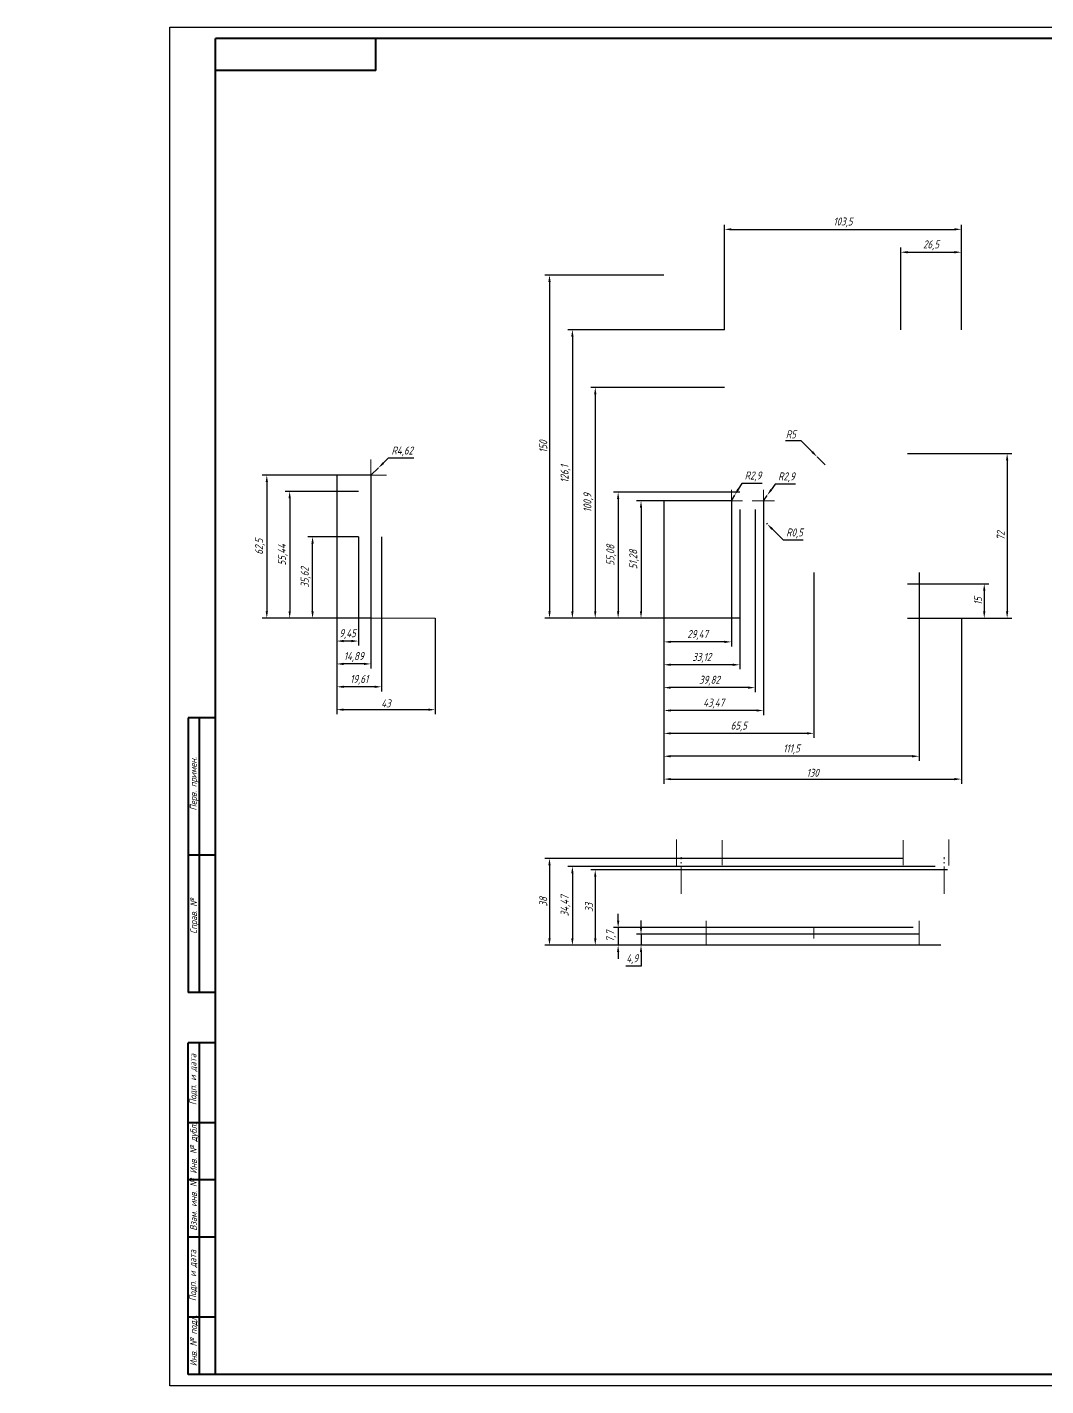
# Paper-space layout 'А1' of a CAD drawing. Header units: millimetres. Extents: x -63 to 840, y -1 to 593.
# Drawn here: x -63 to 382, y -1 to 593 of the extents above; entities that cross this region are included whole.
import ezdxf

# ---------------------------------------------------------------- set-up
doc = ezdxf.new("R2010")
doc.units = ezdxf.units.MM
doc.header["$LTSCALE"] = 0.5
doc.linetypes.add('ACAD_ISO04W100', pattern=[30, 24, -3, 0, -3])
doc.layers.get('0').update_dxf_attribs({"lineweight": 15})
doc.layers.add('KONTUR', color=7, linetype='Continuous')
for name, color, linetype, lineweight in [('Основная', 7, 'Continuous', 40), ('текст', 7, 'Continuous', 30), ('штрих-пунктир', 7, 'ACAD_ISO04W100', 15)]:
    doc.layers.add(name, color=color, linetype=linetype, lineweight=lineweight)
doc.styles.add('GOST type A0', font='', dxfattribs={"oblique": 15, "height": 3.5})
doc.styles.get('GOST type A0').set_extended_font_data('GOST type A')
doc.dimstyles.new('GOST type A', dxfattribs={"dimtxt": 3.5, "dimasz": 3, "dimexe": 2, "dimexo": 0, "dimgap": 1, "dimtad": 1, "dimtoh": 1, "dimtxsty": 'GOST type A0', "dimcen": 0, "dimazin": 2, "dimtfac": 1, "dimtmove": 0, "dimatfit": 3, "dimfxl": 1, "dimarcsym": 0})

# ---------------------------------------------------------------- blocks, each defined once
blk = doc.blocks.new('*D2')
at = {"color": 0, "lineweight": -2, "transparency": 16777216}
for p, q in [((215.14, 386.12), (215.14, 322.48)), ((244.61, 386.12), (244.61, 322.48)), ((241.61, 324.48), (218.14, 324.48))]:
    blk.add_line(p, q, dxfattribs=at)
at = {"color": 0, "transparency": 16777216}
for points in [[(218.14, 324.98), (218.14, 323.98), (215.14, 324.48)], [(241.61, 324.98), (241.61, 323.98), (244.61, 324.48)]]:
    blk.add_solid(points, dxfattribs=at)
at = {"color": 0, "transparency": 16777216, "insert": (229.88, 327.5), "char_height": 3.5, "attachment_point": 5, "style": 'GOST type A0'}
blk.add_mtext('29,47', dxfattribs=at)
blk = doc.blocks.new('*D3')
at = {"color": 0, "lineweight": -2, "transparency": 16777216}
for p, q in [((215.14, 382.32), (215.14, 312.48)), ((248.26, 382.32), (248.26, 312.48)), ((245.26, 314.48), (218.14, 314.48))]:
    blk.add_line(p, q, dxfattribs=at)
at = {"color": 0, "transparency": 16777216}
for points in [[(218.14, 314.98), (218.14, 313.98), (215.14, 314.48)], [(245.26, 314.98), (245.26, 313.98), (248.26, 314.48)]]:
    blk.add_solid(points, dxfattribs=at)
at = {"color": 0, "transparency": 16777216, "insert": (231.7, 317.5), "char_height": 3.5, "attachment_point": 5, "style": 'GOST type A0'}
blk.add_mtext('33,12', dxfattribs=at)
blk = doc.blocks.new('*D4')
at = {"color": 0, "lineweight": -2, "transparency": 16777216}
for p, q in [((215.14, 382.32), (215.14, 302.48)), ((254.96, 382.32), (254.96, 302.48)), ((251.96, 304.48), (218.14, 304.48))]:
    blk.add_line(p, q, dxfattribs=at)
at = {"color": 0, "transparency": 16777216}
for points in [[(218.14, 304.98), (218.14, 303.98), (215.14, 304.48)], [(251.96, 304.98), (251.96, 303.98), (254.96, 304.48)]]:
    blk.add_solid(points, dxfattribs=at)
at = {"color": 0, "transparency": 16777216, "insert": (235.05, 307.5), "char_height": 3.5, "attachment_point": 5, "style": 'GOST type A0'}
blk.add_mtext('39,82', dxfattribs=at)
blk = doc.blocks.new('*D55')
at = {"color": 0, "lineweight": -2, "transparency": 16777216}
for p, q in [((215.14, 386.12), (215.14, 292.48)), ((258.61, 386.12), (258.61, 292.48)), ((255.61, 294.48), (218.14, 294.48))]:
    blk.add_line(p, q, dxfattribs=at)
at = {"color": 0, "transparency": 16777216}
for points in [[(218.14, 294.98), (218.14, 293.98), (215.14, 294.48)], [(255.61, 294.98), (255.61, 293.98), (258.61, 294.48)]]:
    blk.add_solid(points, dxfattribs=at)
at = {"color": 0, "transparency": 16777216, "insert": (236.88, 297.5), "char_height": 3.5, "attachment_point": 5, "style": 'GOST type A0'}
blk.add_mtext('43,47', dxfattribs=at)
blk = doc.blocks.new('*D56')
at = {"color": 0, "lineweight": -2, "transparency": 16777216}
for p, q in [((215.14, 354.84), (215.14, 282.48)), ((280.64, 354.84), (280.64, 282.48)), ((277.64, 284.48), (218.14, 284.48))]:
    blk.add_line(p, q, dxfattribs=at)
at = {"color": 0, "transparency": 16777216}
for points in [[(218.14, 284.98), (218.14, 283.98), (215.14, 284.48)], [(277.64, 284.98), (277.64, 283.98), (280.64, 284.48)]]:
    blk.add_solid(points, dxfattribs=at)
at = {"color": 0, "transparency": 16777216, "insert": (247.89, 287.5), "char_height": 3.5, "attachment_point": 5, "style": 'GOST type A0'}
blk.add_mtext('65,5', dxfattribs=at)
blk = doc.blocks.new('*D57')
at = {"color": 0, "lineweight": -2, "transparency": 16777216}
for p, q in [((215.14, 354.84), (215.14, 272.48)), ((326.64, 354.84), (326.64, 272.48)), ((323.64, 274.48), (218.14, 274.48))]:
    blk.add_line(p, q, dxfattribs=at)
at = {"color": 0, "transparency": 16777216}
for points in [[(218.14, 274.98), (218.14, 273.98), (215.14, 274.48)], [(323.64, 274.98), (323.64, 273.98), (326.64, 274.48)]]:
    blk.add_solid(points, dxfattribs=at)
at = {"color": 0, "transparency": 16777216, "insert": (270.89, 277.5), "char_height": 3.5, "attachment_point": 5, "style": 'GOST type A0'}
blk.add_mtext('111,5', dxfattribs=at)
blk = doc.blocks.new('*D58')
at = {"color": 0, "lineweight": -2, "transparency": 16777216}
for p, q in [((215.14, 334.84), (215.14, 262.48)), ((345.14, 334.84), (345.14, 262.48)), ((218.14, 264.48), (342.14, 264.48))]:
    blk.add_line(p, q, dxfattribs=at)
at = {"color": 0, "transparency": 16777216}
for points in [[(218.14, 264.98), (218.14, 263.98), (215.14, 264.48)], [(342.14, 264.98), (342.14, 263.98), (345.14, 264.48)]]:
    blk.add_solid(points, dxfattribs=at)
at = {"color": 0, "transparency": 16777216, "insert": (280.14, 267.23), "char_height": 3.5, "attachment_point": 5, "style": 'GOST type A0'}
blk.add_mtext('130', dxfattribs=at)
blk = doc.blocks.new('*D59')
at = {"color": 0, "lineweight": -2, "transparency": 16777216}
for p, q in [((244.61, 386.12), (203.14, 386.12)), ((205.14, 383.12), (205.14, 337.84)), ((244.61, 334.84), (203.14, 334.84))]:
    blk.add_line(p, q, dxfattribs=at)
at = {"color": 0, "transparency": 16777216}
for points in [[(204.64, 383.12), (205.64, 383.12), (205.14, 386.12)], [(204.64, 337.84), (205.64, 337.84), (205.14, 334.84)]]:
    blk.add_solid(points, dxfattribs=at)
at = {"color": 0, "transparency": 16777216, "insert": (202.13, 360.48), "char_height": 3.5, "attachment_point": 5, "rotation": 90, "style": 'GOST type A0'}
blk.add_mtext('51,28', dxfattribs=at)
blk = doc.blocks.new('*D60')
at = {"color": 0, "lineweight": -2, "transparency": 16777216}
for p, q in [((248.26, 389.92), (193.14, 389.92)), ((195.14, 386.92), (195.14, 337.84)), ((248.26, 334.84), (193.14, 334.84))]:
    blk.add_line(p, q, dxfattribs=at)
at = {"color": 0, "transparency": 16777216}
for points in [[(194.64, 386.92), (195.64, 386.92), (195.14, 389.92)], [(194.64, 337.84), (195.64, 337.84), (195.14, 334.84)]]:
    blk.add_solid(points, dxfattribs=at)
at = {"color": 0, "transparency": 16777216, "insert": (192.13, 362.38), "char_height": 3.5, "attachment_point": 5, "rotation": 90, "style": 'GOST type A0'}
blk.add_mtext('55,08', dxfattribs=at)
blk = doc.blocks.new('*D61')
at = {"color": 0, "lineweight": -2, "transparency": 16777216}
for p, q in [((241.64, 435.74), (183.14, 435.74)), ((185.14, 432.74), (185.14, 337.84)), ((241.64, 334.84), (183.14, 334.84))]:
    blk.add_line(p, q, dxfattribs=at)
at = {"color": 0, "transparency": 16777216}
for points in [[(184.64, 432.74), (185.64, 432.74), (185.14, 435.74)], [(184.64, 337.84), (185.64, 337.84), (185.14, 334.84)]]:
    blk.add_solid(points, dxfattribs=at)
at = {"color": 0, "transparency": 16777216, "insert": (182.13, 385.29), "char_height": 3.5, "attachment_point": 5, "rotation": 90, "style": 'GOST type A0'}
blk.add_mtext('100,9', dxfattribs=at)
blk = doc.blocks.new('*D62')
at = {"color": 0, "lineweight": -2, "transparency": 16777216}
for p, q in [((241.64, 460.94), (173.14, 460.94)), ((175.14, 457.94), (175.14, 337.84)), ((241.64, 334.84), (173.14, 334.84))]:
    blk.add_line(p, q, dxfattribs=at)
at = {"color": 0, "transparency": 16777216}
for points in [[(174.64, 457.94), (175.64, 457.94), (175.14, 460.94)], [(174.64, 337.84), (175.64, 337.84), (175.14, 334.84)]]:
    blk.add_solid(points, dxfattribs=at)
at = {"color": 0, "transparency": 16777216, "insert": (172.13, 397.89), "char_height": 3.5, "attachment_point": 5, "rotation": 90, "style": 'GOST type A0'}
blk.add_mtext('126,1', dxfattribs=at)
blk = doc.blocks.new('*D63')
at = {"color": 0, "lineweight": -2, "transparency": 16777216}
for p, q in [((215.14, 484.84), (163.14, 484.84)), ((165.14, 481.84), (165.14, 337.84)), ((215.14, 334.84), (163.14, 334.84))]:
    blk.add_line(p, q, dxfattribs=at)
at = {"color": 0, "transparency": 16777216}
for points in [[(164.64, 481.84), (165.64, 481.84), (165.14, 484.84)], [(164.64, 337.84), (165.64, 337.84), (165.14, 334.84)]]:
    blk.add_solid(points, dxfattribs=at)
at = {"color": 0, "transparency": 16777216, "insert": (162.39, 409.84), "char_height": 3.5, "attachment_point": 5, "rotation": 90, "style": 'GOST type A0'}
blk.add_mtext('150', dxfattribs=at)
blk = doc.blocks.new('*D5')
at = {"color": 0, "lineweight": -2, "transparency": 16777216}
for p, q in [((72.14, 370.47), (72.14, 322.84)), ((81.59, 370.47), (81.59, 322.84)), ((78.59, 324.84), (75.14, 324.84))]:
    blk.add_line(p, q, dxfattribs=at)
at = {"color": 0, "transparency": 16777216}
for points in [[(75.14, 325.34), (75.14, 324.34), (72.14, 324.84)], [(78.59, 325.34), (78.59, 324.34), (81.59, 324.84)]]:
    blk.add_solid(points, dxfattribs=at)
at = {"color": 0, "transparency": 16777216, "insert": (76.87, 327.86), "char_height": 3.5, "attachment_point": 5, "style": 'GOST type A0'}
blk.add_mtext('9,45', dxfattribs=at)
blk = doc.blocks.new('*D6')
at = {"color": 0, "lineweight": -2, "transparency": 16777216}
for p, q in [((72.14, 397.34), (72.14, 312.84)), ((87.03, 397.34), (87.03, 312.84)), ((84.03, 314.84), (75.14, 314.84))]:
    blk.add_line(p, q, dxfattribs=at)
at = {"color": 0, "transparency": 16777216}
for points in [[(75.14, 315.34), (75.14, 314.34), (72.14, 314.84)], [(84.03, 315.34), (84.03, 314.34), (87.03, 314.84)]]:
    blk.add_solid(points, dxfattribs=at)
at = {"color": 0, "transparency": 16777216, "insert": (79.59, 317.86), "char_height": 3.5, "attachment_point": 5, "style": 'GOST type A0'}
blk.add_mtext('14,89', dxfattribs=at)
blk = doc.blocks.new('*D7')
at = {"color": 0, "lineweight": -2, "transparency": 16777216}
for p, q in [((72.14, 370.47), (72.14, 302.84)), ((91.75, 370.47), (91.75, 302.84)), ((88.75, 304.84), (75.14, 304.84))]:
    blk.add_line(p, q, dxfattribs=at)
at = {"color": 0, "transparency": 16777216}
for points in [[(75.14, 305.34), (75.14, 304.34), (72.14, 304.84)], [(88.75, 305.34), (88.75, 304.34), (91.75, 304.84)]]:
    blk.add_solid(points, dxfattribs=at)
at = {"color": 0, "transparency": 16777216, "insert": (81.95, 307.86), "char_height": 3.5, "attachment_point": 5, "style": 'GOST type A0'}
blk.add_mtext('19,61', dxfattribs=at)
blk = doc.blocks.new('*D8')
at = {"color": 0, "lineweight": -2, "transparency": 16777216}
for p, q in [((81.59, 370.47), (59.58, 370.47)), ((61.58, 337.84), (61.58, 367.47)), ((81.59, 334.84), (59.58, 334.84))]:
    blk.add_line(p, q, dxfattribs=at)
at = {"color": 0, "transparency": 16777216}
for points in [[(61.08, 367.47), (62.08, 367.47), (61.58, 370.47)], [(61.08, 337.84), (62.08, 337.84), (61.58, 334.84)]]:
    blk.add_solid(points, dxfattribs=at)
at = {"color": 0, "transparency": 16777216, "insert": (58.57, 352.65), "char_height": 3.5, "attachment_point": 5, "rotation": 90, "style": 'GOST type A0'}
blk.add_mtext('35,62', dxfattribs=at)
blk = doc.blocks.new('*D9')
at = {"color": 0, "lineweight": -2, "transparency": 16777216}
for p, q in [((81.59, 390.28), (49.58, 390.28)), ((51.58, 387.28), (51.58, 337.84)), ((81.59, 334.84), (49.58, 334.84))]:
    blk.add_line(p, q, dxfattribs=at)
at = {"color": 0, "transparency": 16777216}
for points in [[(51.08, 387.28), (52.08, 387.28), (51.58, 390.28)], [(51.08, 337.84), (52.08, 337.84), (51.58, 334.84)]]:
    blk.add_solid(points, dxfattribs=at)
at = {"color": 0, "transparency": 16777216, "insert": (48.57, 362.56), "char_height": 3.5, "attachment_point": 5, "rotation": 90, "style": 'GOST type A0'}
blk.add_mtext('55,44', dxfattribs=at)
blk = doc.blocks.new('*D10')
at = {"color": 0, "lineweight": -2, "transparency": 16777216}
for p, q in [((87.03, 397.34), (39.58, 397.34)), ((41.58, 394.34), (41.58, 337.84)), ((87.03, 334.84), (39.58, 334.84))]:
    blk.add_line(p, q, dxfattribs=at)
at = {"color": 0, "transparency": 16777216}
for points in [[(41.08, 394.34), (42.08, 394.34), (41.58, 397.34)], [(41.08, 337.84), (42.08, 337.84), (41.58, 334.84)]]:
    blk.add_solid(points, dxfattribs=at)
at = {"color": 0, "transparency": 16777216, "insert": (38.57, 366.09), "char_height": 3.5, "attachment_point": 5, "rotation": 90, "style": 'GOST type A0'}
blk.add_mtext('62,5', dxfattribs=at)
blk = doc.blocks.new('*D11')
at = {"color": 0, "lineweight": -2, "transparency": 16777216}
for p, q in [((72.14, 334.84), (72.14, 292.84)), ((115.14, 334.84), (115.14, 292.84)), ((112.14, 294.84), (75.14, 294.84))]:
    blk.add_line(p, q, dxfattribs=at)
at = {"color": 0, "transparency": 16777216}
for points in [[(75.14, 295.34), (75.14, 294.34), (72.14, 294.84)], [(112.14, 295.34), (112.14, 294.34), (115.14, 294.84)]]:
    blk.add_solid(points, dxfattribs=at)
at = {"color": 0, "transparency": 16777216, "insert": (93.64, 297.59), "char_height": 3.5, "attachment_point": 5, "style": 'GOST type A0'}
blk.add_mtext('43', dxfattribs=at)
blk = doc.blocks.new('*D45')
at = {"color": 0, "lineweight": -2, "transparency": 16777216}
for p, q in [((263.71, 393.42), (261.99, 390.96)), ((272.65, 393.42), (263.71, 393.42)), ((258.61, 386.12), (260.28, 388.5))]:
    blk.add_line(p, q, dxfattribs=at)
at = {"color": 0, "transparency": 16777216}
blk.add_solid([(261.58, 391.25), (262.4, 390.67), (260.28, 388.5)], dxfattribs=at)
at = {"color": 0, "transparency": 16777216, "insert": (268.68, 396.43), "char_height": 3.5, "attachment_point": 5, "style": 'GOST type A0'}
blk.add_mtext('R2,9', dxfattribs=at)
blk = doc.blocks.new('*D46')
at = {"color": 0, "lineweight": -2, "transparency": 16777216}
for p, q in [((249.13, 393.79), (247.61, 391.21)), ((258.06, 393.79), (249.13, 393.79)), ((244.61, 386.12), (246.08, 388.62))]:
    blk.add_line(p, q, dxfattribs=at)
at = {"color": 0, "transparency": 16777216}
blk.add_solid([(247.17, 391.46), (248.04, 390.96), (246.08, 388.62)], dxfattribs=at)
at = {"color": 0, "transparency": 16777216, "insert": (254.09, 396.81), "char_height": 3.5, "attachment_point": 5, "style": 'GOST type A0'}
blk.add_mtext('R2,9', dxfattribs=at)
blk = doc.blocks.new('*D53')
at = {"color": 0, "lineweight": -2, "transparency": 16777216}
for p, q in [((259.94, 376.34), (260.29, 375.99)), ((267.37, 368.89), (262.41, 373.87)), ((276.06, 368.89), (267.37, 368.89))]:
    blk.add_line(p, q, dxfattribs=at)
at = {"color": 0, "transparency": 16777216}
blk.add_solid([(262.77, 374.22), (262.06, 373.51), (260.29, 375.99)], dxfattribs=at)
at = {"color": 0, "transparency": 16777216, "insert": (272.22, 371.91), "char_height": 3.5, "attachment_point": 5, "style": 'GOST type A0'}
blk.add_mtext('R0,5', dxfattribs=at)
blk = doc.blocks.new('*D54')
at = {"color": 0, "lineweight": -2, "transparency": 16777216}
for p, q in [((94.66, 404.73), (92.51, 402.64)), ((105.87, 404.73), (94.66, 404.73)), ((87.03, 397.34), (90.35, 400.55))]:
    blk.add_line(p, q, dxfattribs=at)
at = {"color": 0, "transparency": 16777216}
blk.add_solid([(92.16, 403), (92.85, 402.28), (90.35, 400.55)], dxfattribs=at)
at = {"color": 0, "transparency": 16777216, "insert": (100.77, 407.74), "char_height": 3.5, "attachment_point": 5, "style": 'GOST type A0'}
blk.add_mtext('R4,62', dxfattribs=at)
blk = doc.blocks.new('*D75')
at = {"color": 0, "lineweight": -2, "transparency": 16777216}
for p, q in [((195.14, 202.54), (195.14, 205.54)), ((324.14, 199.54), (193.14, 199.54)), ((195.14, 199.54), (195.14, 191.84)), ((231.14, 191.84), (193.14, 191.84)), ((195.14, 188.84), (195.14, 185.84))]:
    blk.add_line(p, q, dxfattribs=at)
at = {"color": 0, "transparency": 16777216}
for points in [[(194.64, 202.54), (195.64, 202.54), (195.14, 199.54)], [(194.64, 188.84), (195.64, 188.84), (195.14, 191.84)]]:
    blk.add_solid(points, dxfattribs=at)
at = {"color": 0, "transparency": 16777216, "insert": (192.13, 195.69), "char_height": 3.5, "attachment_point": 5, "rotation": 90, "style": 'GOST type A0'}
blk.add_mtext('7,7', dxfattribs=at)
blk = doc.blocks.new('*D76')
at = {"color": 0, "lineweight": -2, "transparency": 16777216}
for p, q in [((205.14, 199.74), (205.14, 202.74)), ((326.64, 196.74), (203.14, 196.74)), ((205.14, 196.74), (205.14, 191.84)), ((326.64, 191.84), (203.14, 191.84)), ((205.14, 188.84), (205.14, 182.73)), ((205.14, 182.73), (198.46, 182.73))]:
    blk.add_line(p, q, dxfattribs=at)
at = {"color": 0, "transparency": 16777216}
for points in [[(204.64, 199.74), (205.64, 199.74), (205.14, 196.74)], [(204.64, 188.84), (205.64, 188.84), (205.14, 191.84)]]:
    blk.add_solid(points, dxfattribs=at)
at = {"color": 0, "transparency": 16777216, "insert": (201.3, 185.74), "char_height": 3.5, "attachment_point": 5, "style": 'GOST type A0'}
blk.add_mtext('4,9', dxfattribs=at)
blk = doc.blocks.new('*D77')
at = {"color": 0, "lineweight": -2, "transparency": 16777216}
for p, q in [((339.14, 224.84), (183.14, 224.84)), ((185.14, 221.84), (185.14, 194.84)), ((336.14, 191.84), (183.14, 191.84))]:
    blk.add_line(p, q, dxfattribs=at)
at = {"color": 0, "transparency": 16777216}
for points in [[(184.64, 221.84), (185.64, 221.84), (185.14, 224.84)], [(184.64, 194.84), (185.64, 194.84), (185.14, 191.84)]]:
    blk.add_solid(points, dxfattribs=at)
at = {"color": 0, "transparency": 16777216, "insert": (182.39, 208.34), "char_height": 3.5, "attachment_point": 5, "rotation": 90, "style": 'GOST type A0'}
blk.add_mtext('33', dxfattribs=at)
blk = doc.blocks.new('*D78')
at = {"color": 0, "lineweight": -2, "transparency": 16777216}
for p, q in [((333.64, 226.32), (173.14, 226.32)), ((175.14, 223.32), (175.14, 194.84)), ((333.64, 191.84), (173.14, 191.84))]:
    blk.add_line(p, q, dxfattribs=at)
at = {"color": 0, "transparency": 16777216}
for points in [[(174.64, 223.32), (175.64, 223.32), (175.14, 226.32)], [(174.64, 194.84), (175.64, 194.84), (175.14, 191.84)]]:
    blk.add_solid(points, dxfattribs=at)
at = {"color": 0, "transparency": 16777216, "insert": (172.13, 209.08), "char_height": 3.5, "attachment_point": 5, "rotation": 90, "style": 'GOST type A0'}
blk.add_mtext('34,47', dxfattribs=at)
blk = doc.blocks.new('*D79')
at = {"color": 0, "lineweight": -2, "transparency": 16777216}
for p, q in [((319.64, 229.84), (163.14, 229.84)), ((165.14, 226.84), (165.14, 194.84)), ((319.64, 191.84), (163.14, 191.84))]:
    blk.add_line(p, q, dxfattribs=at)
at = {"color": 0, "transparency": 16777216}
for points in [[(164.64, 226.84), (165.64, 226.84), (165.14, 229.84)], [(164.64, 194.84), (165.64, 194.84), (165.14, 191.84)]]:
    blk.add_solid(points, dxfattribs=at)
at = {"color": 0, "transparency": 16777216, "insert": (162.39, 210.84), "char_height": 3.5, "attachment_point": 5, "rotation": 90, "style": 'GOST type A0'}
blk.add_mtext('38', dxfattribs=at)
blk = doc.blocks.new('*D80')
at = {"color": 0, "lineweight": -2, "transparency": 16777216}
for p, q in [((318.64, 460.94), (318.64, 496.84)), ((321.64, 494.84), (342.14, 494.84)), ((345.14, 460.94), (345.14, 496.84))]:
    blk.add_line(p, q, dxfattribs=at)
at = {"color": 0, "transparency": 16777216}
for points in [[(321.64, 495.34), (321.64, 494.34), (318.64, 494.84)], [(342.14, 495.34), (342.14, 494.34), (345.14, 494.84)]]:
    blk.add_solid(points, dxfattribs=at)
at = {"color": 0, "transparency": 16777216, "insert": (331.89, 497.86), "char_height": 3.5, "attachment_point": 5, "style": 'GOST type A0'}
blk.add_mtext('26,5', dxfattribs=at)
blk = doc.blocks.new('*D81')
at = {"color": 0, "lineweight": -2, "transparency": 16777216}
for p, q in [((241.64, 460.94), (241.64, 506.84)), ((345.14, 460.94), (345.14, 506.84)), ((244.64, 504.84), (342.14, 504.84))]:
    blk.add_line(p, q, dxfattribs=at)
at = {"color": 0, "transparency": 16777216}
for points in [[(244.64, 505.34), (244.64, 504.34), (241.64, 504.84)], [(342.14, 505.34), (342.14, 504.34), (345.14, 504.84)]]:
    blk.add_solid(points, dxfattribs=at)
at = {"color": 0, "transparency": 16777216, "insert": (293.39, 507.86), "char_height": 3.5, "attachment_point": 5, "style": 'GOST type A0'}
blk.add_mtext('103,5', dxfattribs=at)
blk = doc.blocks.new('*D82')
at = {"color": 0, "lineweight": -2, "transparency": 16777216}
for p, q in [((321.64, 349.84), (357.14, 349.84)), ((355.14, 346.84), (355.14, 337.84)), ((321.64, 334.84), (357.14, 334.84))]:
    blk.add_line(p, q, dxfattribs=at)
at = {"color": 0, "transparency": 16777216}
for points in [[(354.64, 346.84), (355.64, 346.84), (355.14, 349.84)], [(354.64, 337.84), (355.64, 337.84), (355.14, 334.84)]]:
    blk.add_solid(points, dxfattribs=at)
at = {"color": 0, "transparency": 16777216, "insert": (352.39, 342.34), "char_height": 3.5, "attachment_point": 5, "rotation": 90, "style": 'GOST type A0'}
blk.add_mtext('15', dxfattribs=at)
blk = doc.blocks.new('*D83')
at = {"color": 0, "lineweight": -2, "transparency": 16777216}
for p, q in [((321.64, 406.84), (367.14, 406.84)), ((365.14, 403.84), (365.14, 337.84)), ((321.64, 334.84), (367.14, 334.84))]:
    blk.add_line(p, q, dxfattribs=at)
at = {"color": 0, "transparency": 16777216}
for points in [[(364.64, 403.84), (365.64, 403.84), (365.14, 406.84)], [(364.64, 337.84), (365.64, 337.84), (365.14, 334.84)]]:
    blk.add_solid(points, dxfattribs=at)
at = {"color": 0, "transparency": 16777216, "insert": (362.39, 370.84), "char_height": 3.5, "attachment_point": 5, "rotation": 90, "style": 'GOST type A0'}
blk.add_mtext('72', dxfattribs=at)
blk = doc.blocks.new('*D84')
at = {"color": 0, "lineweight": -2, "transparency": 16777216}
for p, q in [((268.25, 412.46), (275.04, 412.46)), ((275.04, 412.46), (279.99, 407.5)), ((285.64, 401.84), (282.11, 405.38))]:
    blk.add_line(p, q, dxfattribs=at)
at = {"color": 0, "transparency": 16777216}
blk.add_solid([(280.34, 407.86), (279.64, 407.15), (282.11, 405.38)], dxfattribs=at)
at = {"color": 0, "transparency": 16777216, "insert": (270.6, 415.21), "char_height": 3.5, "attachment_point": 5, "style": 'GOST type A0'}
blk.add_mtext('R5', dxfattribs=at)

psp = doc.layouts.new('А1')

# ---------------------------------------------------------------- linework, layer by layer
for p, q in [((87.031, 390.443), (87.031, 404.243)), ((80.131, 397.343), (93.931, 397.343)), ((239.714, 386.123), (249.514, 386.123)), ((244.614, 381.223), (244.614, 391.023)), ((253.714, 386.123), (263.514, 386.123)), ((258.614, 381.223), (258.614, 391.023)), ((72.144, 334.843), (115.144, 334.843))]:
    psp.add_line(p, q)
at = {"layer": 'KONTUR'}
for p, q in [((-0.793, -0.769), (-0.793, 593.231)), ((-0.793, 593.231), (840.207, 593.231)), ((840.207, -0.769), (-0.793, -0.769))]:
    psp.add_line(p, q, dxfattribs=at)
at = {"layer": 'Основная'}
for p, q in [((19.207, 44.231), (19.207, 588.231)), ((835.207, 588.231), (19.207, 588.231)), ((89.207, 574.231), (89.207, 588.231)), ((89.207, 574.231), (19.207, 574.231)), ((7.207, 291.231), (7.207, 171.231)), ((19.207, 291.231), (7.207, 291.231)), ((12.207, 171.231), (12.207, 291.231)), ((19.207, 231.231), (7.207, 231.231)), ((19.207, 171.231), (7.207, 171.231)), ((7.207, 4.231), (7.207, 149.231)), ((19.207, 149.231), (7.207, 149.231)), ((12.207, 4.231), (12.207, 149.231)), ((19.207, 114.231), (7.207, 114.231)), ((19.207, 89.231), (7.207, 89.231)), ((19.207, 64.231), (7.207, 64.231)), ((19.207, 4.231), (19.207, 44.231)), ((19.207, 29.231), (7.207, 29.231)), ((835.207, 4.231), (7.207, 4.231))]:
    psp.add_line(p, q, dxfattribs=at)
at = {"layer": 'штрих-пунктир'}
for p, q in [((220.644, 226.679), (220.644, 238.065)), ((240.644, 226.843), (240.644, 237.843)), ((319.644, 226.843), (319.644, 237.843)), ((339.644, 226.679), (339.644, 238.065)), ((222.639, 214.317), (222.639, 230.317)), ((337.639, 214.317), (337.639, 230.317)), ((233.644, 191.843), (233.644, 202.543)), ((326.644, 191.843), (326.644, 202.543)), ((280.644, 194.843), (280.644, 199.543))]:
    psp.add_line(p, q, dxfattribs=at)

# ---------------------------------------------------------------- texts
at = {"layer": 'текст', "style": 'GOST type A0', "oblique": 15}
for s, p in [('Перв. примен.', (10.96, 250.743)), ('Справ. №', (11.115, 196.858)), ('Подп. и дата', (10.781, 122.001)), ('Инв. № дубл.', (11.025, 91.976)), ('Взам. инв. №', (11.025, 67.049)), ('Подп. и дата', (10.731, 36.264)), ('Инв. № подл.', (11.025, 7.798))]:
    psp.add_text(s, height=3, rotation=90, dxfattribs=at).set_placement(p)

# ---------------------------------------------------------------- dimensions: what is measured, and where the dimension line sits
for base, p1, picture, middle in [((345.144, 504.843), (241.644, 460.943), '*D81', (293.394, 504.843)), ((345.144, 494.843), (318.644, 460.943), '*D80', (331.894, 494.843))]:
    dim = psp.add_linear_dim(base=base, p1=p1, p2=(345.144, 460.943), dimstyle='GOST type A', override={"dimlfac": -1})
    dim.commit()
    dim.dimension.update_dxf_attribs({"geometry": picture, "text_midpoint": middle, "dimtype": 160})
for base, p1, p2, picture, middle in [((165.144, 334.843), (215.144, 484.843), (215.144, 334.843), '*D63', (162.394, 409.843)), ((175.144, 334.843), (241.644, 460.943), (241.644, 334.843), '*D62', (172.132, 397.893)), ((185.144, 334.843), (241.644, 435.743), (241.644, 334.843), '*D61', (182.132, 385.293)), ((41.584, 334.843), (87.031, 397.343), (87.031, 334.843), '*D10', (38.572, 366.093)), ((51.584, 334.843), (81.591, 390.279), (81.591, 334.843), '*D9', (48.572, 362.561)), ((195.144, 334.843), (248.264, 389.923), (248.264, 334.843), '*D60', (192.132, 362.383)), ((205.144, 334.843), (244.614, 386.123), (244.614, 334.843), '*D59', (202.132, 360.483)), ((61.584, 370.467), (81.591, 334.843), (81.591, 370.467), '*D8', (58.572, 352.655))]:
    dim = psp.add_linear_dim(base=base, p1=p1, p2=p2, angle=90, dimstyle='GOST type A')
    dim.commit()
    dim.dimension.update_dxf_attribs({"geometry": picture, "text_midpoint": middle})
dim = psp.add_radius_dim(center=(285.644, 401.843), mpoint=(282.111, 405.38), text='R5', dimstyle='GOST type A', override={"dimlfac": -1})
dim.commit()
dim.dimension.update_dxf_attribs({"geometry": '*D84', "text_midpoint": (270.598, 412.456), "dimtype": 164})
for center, mpoint, picture, middle in [((87.031, 397.343), (90.35, 400.555), '*D54', (100.765, 407.74)), ((244.614, 386.123), (246.084, 388.623), '*D46', (254.095, 396.807)), ((258.614, 386.123), (260.275, 388.5), '*D45', (268.68, 396.431)), ((259.939, 376.343), (260.293, 375.989), '*D53', (272.218, 371.906))]:
    dim = psp.add_radius_dim(center=center, mpoint=mpoint, dimstyle='GOST type A')
    dim.commit()
    dim.dimension.update_dxf_attribs({"geometry": picture, "text_midpoint": middle})
for base, p1, p2, picture, middle in [((365.144, 334.843), (321.644, 406.843), (321.644, 334.843), '*D83', (365.144, 370.843)), ((165.144, 191.843), (319.644, 229.843), (319.644, 191.843), '*D79', (165.144, 210.843)), ((175.144, 191.843), (333.639, 226.317), (333.639, 191.843), '*D78', (175.144, 209.08)), ((185.144, 191.843), (339.139, 224.843), (336.139, 191.843), '*D77', (185.144, 208.343)), ((195.144, 191.843), (324.144, 199.543), (231.144, 191.843), '*D75', (195.144, 195.693)), ((205.144, 191.843), (326.644, 196.743), (326.644, 191.843), '*D76', (201.301, 182.731))]:
    dim = psp.add_linear_dim(base=base, p1=p1, p2=p2, angle=90, dimstyle='GOST type A', override={"dimlfac": -1})
    dim.commit()
    dim.dimension.update_dxf_attribs({"geometry": picture, "text_midpoint": middle, "dimtype": 160})
for base, p1, p2, picture, middle in [((72.144, 314.843), (87.031, 397.343), (72.144, 397.343), '*D6', (79.587, 317.855)), ((215.144, 324.483), (244.614, 386.123), (215.144, 386.123), '*D2', (229.879, 327.495)), ((215.144, 294.483), (258.614, 386.123), (215.144, 386.123), '*D55', (236.879, 297.495)), ((215.144, 314.483), (248.264, 382.323), (215.144, 382.323), '*D3', (231.704, 317.495)), ((215.144, 304.483), (254.964, 382.323), (215.144, 382.323), '*D4', (235.054, 307.495)), ((72.144, 304.843), (91.751, 370.467), (72.144, 370.467), '*D7', (81.947, 307.855)), ((215.144, 284.483), (280.644, 354.843), (215.144, 354.843), '*D56', (247.894, 287.495)), ((215.144, 274.483), (326.644, 354.843), (215.144, 354.843), '*D57', (270.894, 277.495)), ((72.144, 294.843), (115.144, 334.843), (72.144, 334.843), '*D11', (93.644, 297.593)), ((345.144, 264.483), (215.144, 334.843), (345.144, 334.843), '*D58', (280.144, 267.233))]:
    dim = psp.add_linear_dim(base=base, p1=p1, p2=p2, dimstyle='GOST type A')
    dim.commit()
    dim.dimension.update_dxf_attribs({"geometry": picture, "text_midpoint": middle})
dim = psp.add_linear_dim(base=(72.144, 324.843), p1=(81.591, 370.467), p2=(72.144, 370.467), dimstyle='GOST type A')
dim.commit()
dim.dimension.update_dxf_attribs({"geometry": '*D5', "text_midpoint": (76.867, 324.843), "dimtype": 160})
dim = psp.add_linear_dim(base=(355.144, 334.843), p1=(321.644, 349.843), p2=(321.644, 334.843), angle=90, dimstyle='GOST type A')
dim.commit()
dim.dimension.update_dxf_attribs({"geometry": '*D82', "text_midpoint": (355.144, 342.343), "dimtype": 160})

doc.saveas('drawing.dxf')
